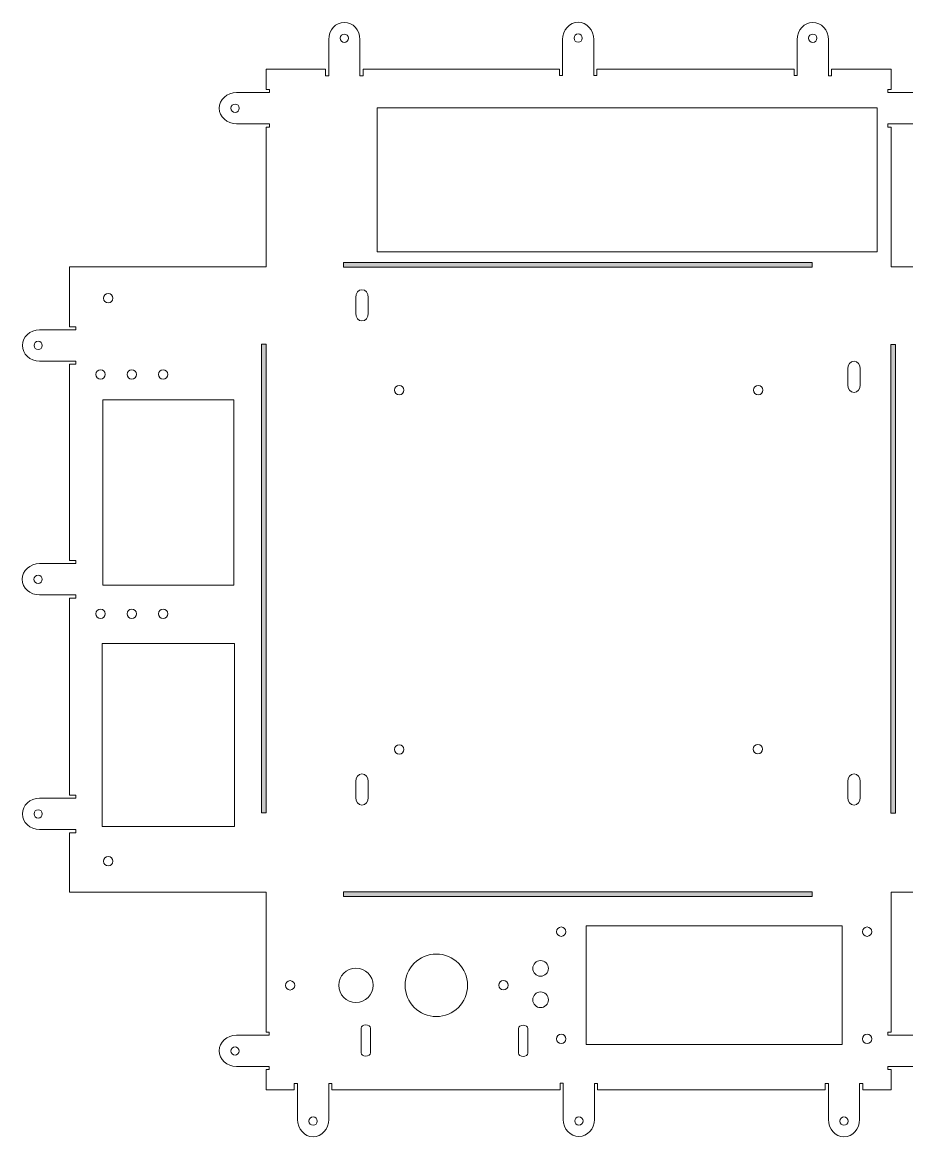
# Model space of a CAD drawing. Header units: inches. Extents: x 17 to 577, y -388 to -32.
# Drawn here: x 17.1 to 300.1, y -388.5 to -31.9 of the extents above; entities that cross this region are included whole.
import ezdxf

# ---------------------------------------------------------------- set-up
doc = ezdxf.new("R2010")
doc.units = ezdxf.units.IN
doc.header["$MEASUREMENT"] = 0
doc.layers.add('Layer 1', color=7, linetype='Continuous')

# ---------------------------------------------------------------- blocks, each defined once
blk = doc.blocks.new('block 2')
at = {"layer": 'Layer 1', "lineweight": 0}
blk.add_lwpolyline([(279.48, -321.04), (197.48, -321.04), (197.48, -359.04), (279.48, -359.04), (279.48, -321.04)], dxfattribs=at)
for points in [[(191.03, -322.89), (191.03, -322.06), (190.36, -321.39), (189.53, -321.39), (188.7, -321.39), (188.03, -322.06), (188.03, -322.89), (188.03, -323.72), (188.7, -324.39), (189.53, -324.39), (190.36, -324.39), (191.03, -323.72), (191.03, -322.89)], [(288.93, -322.89), (288.93, -322.06), (288.26, -321.39), (287.43, -321.39), (286.6, -321.39), (285.93, -322.06), (285.93, -322.89), (285.93, -323.72), (286.6, -324.39), (287.43, -324.39), (288.26, -324.39), (288.93, -323.72), (288.93, -322.89)], [(191.03, -357.2), (191.03, -356.37), (190.36, -355.7), (189.53, -355.7), (188.7, -355.7), (188.03, -356.37), (188.03, -357.2), (188.03, -358.03), (188.7, -358.7), (189.53, -358.7), (190.36, -358.7), (191.03, -358.03), (191.03, -357.2)], [(288.93, -357.2), (288.93, -356.37), (288.26, -355.7), (287.43, -355.7), (286.6, -355.7), (285.93, -356.37), (285.93, -357.2), (285.93, -358.03), (286.6, -358.7), (287.43, -358.7), (288.26, -358.7), (288.93, -358.03), (288.93, -357.2)]]:
    blk.add_open_spline(points, degree=3, knots=[0, 0, 0, 0, 1, 1, 1, 2, 2, 2, 3, 3, 3, 4, 4, 4, 4], dxfattribs=at)
blk = doc.blocks.new('block 3')
at = {"layer": 'Layer 1', "lineweight": 0}
for points in [[(43.6, -144.58), (43.6, -145.41), (42.93, -146.08), (42.1, -146.08), (41.27, -146.08), (40.6, -145.41), (40.6, -144.58), (40.6, -143.75), (41.27, -143.08), (42.1, -143.08), (42.93, -143.08), (43.6, -143.75), (43.6, -144.58)], [(43.6, -221.18), (43.6, -222.01), (42.93, -222.68), (42.1, -222.68), (41.27, -222.68), (40.6, -222.01), (40.6, -221.18), (40.6, -220.35), (41.27, -219.68), (42.1, -219.68), (42.93, -219.68), (43.6, -220.35), (43.6, -221.18)]]:
    blk.add_open_spline(points, degree=3, knots=[0, 0, 0, 0, 1, 1, 1, 2, 2, 2, 3, 3, 3, 4, 4, 4, 4], dxfattribs=at)
blk = doc.blocks.new('block 4')
at = {"layer": 'Layer 1', "lineweight": 0}
for points in [[(53.6, -144.58), (53.6, -145.41), (52.93, -146.08), (52.1, -146.08), (51.27, -146.08), (50.6, -145.41), (50.6, -144.58), (50.6, -143.75), (51.27, -143.08), (52.1, -143.08), (52.93, -143.08), (53.6, -143.75), (53.6, -144.58)], [(53.6, -221.18), (53.6, -222.01), (52.93, -222.68), (52.1, -222.68), (51.27, -222.68), (50.6, -222.01), (50.6, -221.18), (50.6, -220.35), (51.27, -219.68), (52.1, -219.68), (52.93, -219.68), (53.6, -220.35), (53.6, -221.18)]]:
    blk.add_open_spline(points, degree=3, knots=[0, 0, 0, 0, 1, 1, 1, 2, 2, 2, 3, 3, 3, 4, 4, 4, 4], dxfattribs=at)
blk = doc.blocks.new('block 5')
at = {"layer": 'Layer 1', "lineweight": 0}
for points in [[(63.6, -144.58), (63.6, -145.41), (62.93, -146.08), (62.1, -146.08), (61.27, -146.08), (60.6, -145.41), (60.6, -144.58), (60.6, -143.75), (61.27, -143.08), (62.1, -143.08), (62.93, -143.08), (63.6, -143.75), (63.6, -144.58)], [(63.6, -221.18), (63.6, -222.01), (62.93, -222.68), (62.1, -222.68), (61.27, -222.68), (60.6, -222.01), (60.6, -221.18), (60.6, -220.35), (61.27, -219.68), (62.1, -219.68), (62.93, -219.68), (63.6, -220.35), (63.6, -221.18)]]:
    blk.add_open_spline(points, degree=3, knots=[0, 0, 0, 0, 1, 1, 1, 2, 2, 2, 3, 3, 3, 4, 4, 4, 4], dxfattribs=at)

msp = doc.modelspace()

# ---------------------------------------------------------------- hatches: boundary and pattern name
at = {"layer": 'Layer 1', "true_color": 0xfefeff}
h = msp.add_hatch(color=7, dxfattribs=at)
h.dxf.hatch_style = 2
h.paths.add_polyline_path([(269.82, -110.21), (119.82, -110.21), (119.82, -108.71), (269.82, -108.71)])
h = msp.add_hatch(color=7, dxfattribs=at)
h.dxf.hatch_style = 2
h.paths.add_polyline_path([(93.62, -284.9), (93.62, -134.9), (95.12, -134.9), (95.12, -284.9)])
h = msp.add_hatch(color=7, dxfattribs=at)
h.dxf.hatch_style = 2
h.paths.add_polyline_path([(295.05, -285.02), (295.05, -135.02), (296.55, -135.02), (296.55, -285.02)])
h = msp.add_hatch(color=7, dxfattribs=at)
h.dxf.hatch_style = 2
h.paths.add_polyline_path([(269.88, -311.67), (119.88, -311.67), (119.88, -310.17), (269.88, -310.17)])

# ---------------------------------------------------------------- linework, layer by layer
at = {"layer": 'Layer 1', "lineweight": 0}
for points in [[(290.61, -105.32), (130.61, -105.32), (130.61, -59.31), (290.61, -59.31), (290.61, -105.32)], [(269.82, -110.21), (119.82, -110.21), (119.82, -108.71), (269.82, -108.71), (269.82, -110.21)], [(93.62, -284.9), (93.62, -134.9), (95.12, -134.9), (95.12, -284.9), (93.62, -284.9)], [(295.05, -285.02), (295.05, -135.02), (296.55, -135.02), (296.55, -285.02), (295.05, -285.02)], [(84.79, -211.96), (42.79, -211.96), (42.79, -152.69), (84.79, -152.69), (84.79, -211.96)], [(84.96, -289.22), (42.63, -289.22), (42.63, -230.66), (84.96, -230.66), (84.96, -289.22)], [(269.88, -311.67), (119.88, -311.67), (119.88, -310.17), (269.88, -310.17), (269.88, -311.67)]]:
    msp.add_lwpolyline(points, dxfattribs=at)
for points, knots in [([(576.93, -310.23), (576.93, -310.23), (576.93, -110.23), (576.93, -110.23), (576.93, -110.23), (379.41, -110.23), (379.41, -110.23), (379.41, -110.23), (379.41, -110.2), (379.41, -110.2), (379.41, -110.2), (358.08, -110.2), (358.08, -110.2), (358.08, -110.2), (358.08, -110.2), (358.08, -110.2), (358.08, -110.2), (295.09, -110.2), (295.09, -110.2), (295.09, -110.2), (295.09, -109.93), (295.09, -109.93), (295.09, -109.93), (295.09, -109.9), (295.09, -109.9), (295.09, -109.9), (295.09, -65.41), (295.09, -65.41), (295.09, -65.41), (294.09, -65.41), (294.09, -65.41), (294.09, -65.41), (294.09, -64.41), (294.09, -64.41), (294.09, -64.41), (295.09, -64.41), (295.09, -64.41), (295.09, -64.41), (295.09, -64.41), (295.09, -64.41), (295.09, -64.41), (304.58, -64.41), (304.58, -64.41), (307.62, -64.41), (310.09, -62.17), (310.09, -59.41), (310.09, -56.65), (307.62, -54.41), (304.58, -54.41), (304.58, -54.41), (295.31, -54.41), (295.31, -54.41), (295.31, -54.41), (295.31, -54.41), (295.31, -54.41), (295.31, -54.41), (294.09, -54.41), (294.09, -54.41), (294.09, -54.41), (294.09, -53.41), (294.09, -53.41), (294.09, -53.41), (295.09, -53.41), (295.09, -53.41), (295.09, -53.41), (295.09, -46.93), (295.09, -46.93), (295.09, -46.93), (276.05, -46.93), (276.05, -46.93), (276.05, -46.93), (276.05, -49.03), (276.05, -49.03), (276.05, -49.03), (275.05, -49.03), (275.05, -49.03), (275.05, -49.03), (275.05, -46.93), (275.05, -46.93), (275.05, -46.93), (275.05, -46.91), (275.05, -46.91), (275.05, -46.91), (275.05, -37.46), (275.05, -37.46), (275.05, -34.4), (272.81, -31.92), (270.05, -31.92), (267.29, -31.92), (265.05, -34.4), (265.05, -37.46), (265.05, -37.46), (265.05, -46.93), (265.05, -46.93), (265.05, -46.93), (265.05, -46.93), (265.05, -46.93), (265.05, -46.93), (265.05, -48.97), (265.05, -48.97), (265.05, -48.97), (264.05, -48.97), (264.05, -48.97), (264.05, -48.97), (264.05, -46.93), (264.05, -46.93), (264.05, -46.93), (200.97, -46.93), (200.97, -46.93), (200.97, -46.93), (200.97, -48.96), (200.97, -48.96), (200.97, -48.96), (199.97, -48.96), (199.97, -48.96), (199.97, -48.96), (199.97, -46.93), (199.97, -46.93), (199.97, -46.93), (199.97, -46.9), (199.97, -46.9), (199.97, -46.9), (199.97, -37.44), (199.97, -37.44), (199.97, -34.38), (197.73, -31.9), (194.97, -31.9), (192.21, -31.9), (189.97, -34.38), (189.97, -37.44), (189.97, -37.44), (189.97, -46.93), (189.97, -46.93), (189.97, -46.93), (189.96, -46.93), (189.96, -46.93), (189.96, -46.93), (189.96, -48.97), (189.96, -48.97), (189.96, -48.97), (188.96, -48.97), (188.96, -48.97), (188.96, -48.97), (188.96, -46.93), (188.96, -46.93), (188.96, -46.93), (126.13, -46.93), (126.13, -46.93), (126.13, -46.93), (126.13, -48.99), (126.13, -48.99), (126.13, -48.99), (125.13, -48.99), (125.13, -48.99), (125.13, -48.99), (125.13, -46.93), (125.13, -46.93), (125.13, -46.93), (125.13, -46.93), (125.13, -46.93), (125.13, -46.93), (125.13, -37.45), (125.13, -37.45), (125.13, -34.4), (122.89, -31.92), (120.13, -31.92), (117.37, -31.92), (115.13, -34.4), (115.13, -37.45), (115.13, -37.45), (115.13, -46.93), (115.13, -46.93), (115.13, -46.93), (115.14, -46.93), (115.14, -46.93), (115.14, -46.93), (115.14, -48.99), (115.14, -48.99), (115.14, -48.99), (114.14, -48.99), (114.14, -48.99), (114.14, -48.99), (114.14, -46.93), (114.14, -46.93), (114.14, -46.93), (95.09, -46.93), (95.09, -46.93), (95.09, -46.93), (95.09, -53.4), (95.09, -53.4), (95.09, -53.4), (96.16, -53.4), (96.16, -53.4), (96.16, -53.4), (96.16, -54.4), (96.16, -54.4), (96.16, -54.4), (95.09, -54.4), (95.09, -54.4), (95.09, -54.4), (95.09, -54.4), (95.09, -54.4), (95.09, -54.4), (85.61, -54.4), (85.61, -54.4), (82.57, -54.4), (80.11, -56.64), (80.11, -59.4), (80.11, -62.16), (82.57, -64.4), (85.61, -64.4), (85.61, -64.4), (95.09, -64.4), (95.09, -64.4), (95.09, -64.4), (95.09, -64.41), (95.09, -64.41), (95.09, -64.41), (96.16, -64.41), (96.16, -64.41), (96.16, -64.41), (96.16, -65.41), (96.16, -65.41), (96.16, -65.41), (95.09, -65.41), (95.09, -65.41), (95.09, -65.41), (95.09, -109.93), (95.09, -109.93), (95.09, -109.93), (95.09, -109.93), (95.09, -109.93), (95.09, -109.93), (95.09, -110.2), (95.09, -110.2), (95.09, -110.2), (32.12, -110.2), (32.12, -110.2), (32.12, -110.2), (32.12, -129.3), (32.12, -129.3), (32.12, -129.3), (34.17, -129.3), (34.17, -129.3), (34.17, -129.3), (34.17, -130.3), (34.17, -130.3), (34.17, -130.3), (32.1, -130.3), (32.1, -130.3), (32.1, -130.3), (32.1, -130.29), (32.1, -130.29), (32.1, -130.29), (22.6, -130.29), (22.6, -130.29), (19.55, -130.29), (17.08, -132.53), (17.08, -135.29), (17.08, -138.05), (19.55, -140.29), (22.6, -140.29), (22.6, -140.29), (32.12, -140.29), (32.12, -140.29), (32.12, -140.29), (32.12, -140.29), (32.12, -140.29), (32.12, -140.29), (34.19, -140.29), (34.19, -140.29), (34.19, -140.29), (34.19, -141.29), (34.19, -141.29), (34.19, -141.29), (32.12, -141.29), (32.12, -141.29), (32.12, -141.29), (32.12, -204.13), (32.12, -204.13), (32.12, -204.13), (34.19, -204.13), (34.19, -204.13), (34.19, -204.13), (34.19, -205.13), (34.19, -205.13), (34.19, -205.13), (32.07, -205.13), (32.07, -205.13), (32.07, -205.13), (32.07, -205.13), (32.07, -205.13), (32.07, -205.13), (22.58, -205.13), (22.58, -205.13), (19.53, -205.13), (17.05, -207.37), (17.05, -210.13), (17.05, -212.89), (19.53, -215.13), (22.58, -215.13), (22.58, -215.13), (32.07, -215.13), (32.07, -215.13), (32.07, -215.13), (32.12, -215.13), (32.12, -215.13), (32.12, -215.13), (34.19, -215.13), (34.19, -215.13), (34.19, -215.13), (34.19, -216.13), (34.19, -216.13), (34.19, -216.13), (32.12, -216.13), (32.12, -216.13), (32.12, -216.13), (32.12, -279.21), (32.12, -279.21), (32.12, -279.21), (34.19, -279.21), (34.19, -279.21), (34.19, -279.21), (34.19, -280.21), (34.19, -280.21), (34.19, -280.21), (32.03, -280.21), (32.03, -280.21), (32.03, -280.21), (32.03, -280.21), (32.03, -280.21), (32.03, -280.21), (22.61, -280.21), (22.61, -280.21), (19.55, -280.21), (17.08, -282.45), (17.08, -285.21), (17.08, -287.97), (19.55, -290.21), (22.61, -290.21), (22.61, -290.21), (32.12, -290.21), (32.12, -290.21), (32.12, -290.21), (34.17, -290.21), (34.17, -290.21), (34.17, -290.21), (34.17, -291.21), (34.17, -291.21), (34.17, -291.21), (32.12, -291.21), (32.12, -291.21), (32.12, -291.21), (32.12, -310.2), (32.12, -310.2), (32.12, -310.2), (95.09, -310.2), (95.09, -310.2), (95.09, -310.2), (95.09, -310.49), (95.09, -310.49), (95.09, -310.49), (95.09, -355.01), (95.09, -355.01), (95.09, -355.01), (96.09, -355.01), (96.09, -355.01), (96.09, -355.01), (96.09, -356.01), (96.09, -356.01), (96.09, -356.01), (95.09, -356.01), (95.09, -356.01), (95.09, -356.01), (95.09, -356.01), (95.09, -356.01), (95.09, -356.01), (85.6, -356.01), (85.6, -356.01), (82.55, -356.01), (80.08, -358.25), (80.08, -361.01), (80.08, -363.77), (82.55, -366.01), (85.6, -366.01), (85.6, -366.01), (95.08, -366.01), (95.08, -366.01), (95.08, -366.01), (95.08, -366.01), (95.08, -366.01), (95.08, -366.01), (96.08, -366.01), (96.08, -366.01), (96.08, -366.01), (96.08, -367.01), (96.08, -367.01), (96.08, -367.01), (95.09, -367.01), (95.09, -367.01), (95.09, -367.01), (95.09, -373.49), (95.09, -373.49), (95.09, -373.49), (104.12, -373.49), (104.12, -373.49), (104.12, -373.49), (104.12, -371.43), (104.12, -371.43), (104.12, -371.43), (105.12, -371.43), (105.12, -371.43), (105.12, -371.43), (105.12, -373.49), (105.12, -373.49), (105.12, -373.49), (105.12, -373.6), (105.12, -373.6), (105.12, -373.6), (105.12, -382.97), (105.12, -382.97), (105.12, -386.03), (107.36, -388.5), (110.12, -388.5), (112.88, -388.5), (115.12, -386.03), (115.12, -382.97), (115.12, -382.97), (115.12, -373.63), (115.12, -373.63), (115.12, -373.63), (115.12, -373.63), (115.12, -373.63), (115.12, -373.63), (115.12, -371.44), (115.12, -371.44), (115.12, -371.44), (116.12, -371.44), (116.12, -371.44), (116.12, -371.44), (116.12, -373.49), (116.12, -373.49), (116.12, -373.49), (189.2, -373.49), (189.2, -373.49), (189.2, -373.49), (189.2, -371.4), (189.2, -371.4), (189.2, -371.4), (190.2, -371.4), (190.2, -371.4), (190.2, -371.4), (190.2, -373.49), (190.2, -373.49), (190.2, -373.49), (190.2, -373.59), (190.2, -373.59), (190.2, -373.59), (190.2, -382.96), (190.2, -382.96), (190.2, -386), (192.44, -388.46), (195.2, -388.46), (197.97, -388.46), (200.2, -386), (200.2, -382.96), (200.2, -382.96), (200.2, -373.53), (200.2, -373.53), (200.2, -373.53), (200.2, -373.53), (200.2, -373.53), (200.2, -373.53), (200.2, -371.43), (200.2, -371.43), (200.2, -371.43), (201.2, -371.43), (201.2, -371.43), (201.2, -371.43), (201.2, -373.49), (201.2, -373.49), (201.2, -373.49), (274.04, -373.49), (274.04, -373.49), (274.04, -373.49), (274.04, -371.44), (274.04, -371.44), (274.04, -371.44), (275.04, -371.44), (275.04, -371.44), (275.04, -371.44), (275.04, -373.49), (275.04, -373.49), (275.04, -373.49), (275.04, -373.49), (275.04, -373.49), (275.04, -373.49), (275.04, -382.97), (275.04, -382.97), (275.04, -386.02), (277.28, -388.5), (280.04, -388.5), (282.8, -388.5), (285.04, -386.02), (285.04, -382.97), (285.04, -382.97), (285.04, -373.5), (285.04, -373.5), (285.04, -373.5), (285.04, -373.5), (285.04, -373.5), (285.04, -373.5), (285.04, -371.42), (285.04, -371.42), (285.04, -371.42), (286.04, -371.42), (286.04, -371.42), (286.04, -371.42), (286.04, -373.49), (286.04, -373.49), (286.04, -373.49), (295.09, -373.49), (295.09, -373.49), (295.09, -373.49), (295.09, -367.02), (295.09, -367.02), (295.09, -367.02), (294.09, -367.02), (294.09, -367.02), (294.09, -367.02), (294.09, -366.02), (294.09, -366.02), (294.09, -366.02), (295.09, -366.02), (295.09, -366.02), (295.09, -366.02), (295.09, -366.02), (295.09, -366.02), (295.09, -366.02), (304.56, -366.02), (304.56, -366.02), (307.6, -366.02), (310.06, -363.78), (310.06, -361.02), (310.06, -358.26), (307.6, -356.02), (304.56, -356.02), (304.56, -356.02), (295.09, -356.02), (295.09, -356.02), (295.09, -356.02), (295.09, -356.02), (295.09, -356.02), (295.09, -356.02), (294.08, -356.02), (294.08, -356.02), (294.08, -356.02), (294.08, -355.02), (294.08, -355.02), (294.08, -355.02), (295.09, -355.02), (295.09, -355.02), (295.09, -355.02), (295.09, -310.49), (295.09, -310.49), (295.09, -310.49), (295.09, -310.49), (295.09, -310.49), (295.09, -310.49), (295.09, -310.2), (295.09, -310.2), (295.09, -310.2), (358.08, -310.2), (358.08, -310.2), (358.08, -310.2), (358.08, -291.21), (358.08, -291.21), (358.08, -291.21), (356.04, -291.21), (356.04, -291.21), (356.04, -291.21), (356.04, -290.21), (356.04, -290.21), (356.04, -290.21), (358.08, -290.21), (358.08, -290.21), (358.08, -290.21), (358.09, -290.21), (358.09, -290.21), (358.09, -290.21), (367.56, -290.21), (367.56, -290.21), (370.6, -290.21), (373.06, -287.97), (373.06, -285.21), (373.06, -282.45), (370.6, -280.21), (367.56, -280.21), (367.56, -280.21), (358.09, -280.21), (358.09, -280.21), (358.09, -280.21), (358.09, -280.21), (358.09, -280.21), (358.09, -280.21), (356.03, -280.21), (356.03, -280.21), (356.03, -280.21), (356.03, -279.21), (356.03, -279.21), (356.03, -279.21), (358.08, -279.21), (358.08, -279.21), (358.08, -279.21), (358.08, -216.13), (358.08, -216.13), (358.08, -216.13), (356.03, -216.13), (356.03, -216.13), (356.03, -216.13), (356.03, -215.13), (356.03, -215.13), (356.03, -215.13), (358.08, -215.13), (358.08, -215.13), (358.08, -215.13), (358.12, -215.13), (358.12, -215.13), (358.12, -215.13), (367.58, -215.13), (367.58, -215.13), (370.62, -215.13), (373.09, -212.89), (373.09, -210.13), (373.09, -207.37), (370.62, -205.13), (367.58, -205.13), (367.58, -205.13), (358.13, -205.13), (358.13, -205.13), (358.13, -205.13), (358.13, -205.13), (358.13, -205.13), (358.13, -205.13), (356.02, -205.13), (356.02, -205.13), (356.02, -205.13), (356.02, -204.13), (356.02, -204.13), (356.02, -204.13), (358.08, -204.13), (358.08, -204.13), (358.08, -204.13), (358.08, -141.3), (358.08, -141.3), (358.08, -141.3), (356.03, -141.3), (356.03, -141.3), (356.03, -141.3), (356.03, -140.3), (356.03, -140.3), (356.03, -140.3), (358.08, -140.3), (358.08, -140.3), (358.08, -140.3), (358.08, -140.29), (358.08, -140.29), (358.08, -140.29), (367.56, -140.29), (367.56, -140.29), (370.6, -140.29), (373.06, -138.05), (373.06, -135.29), (373.06, -132.53), (370.6, -130.29), (367.56, -130.29), (367.56, -130.29), (358.08, -130.29), (358.08, -130.29), (358.08, -130.29), (358.08, -130.29), (358.08, -130.29), (358.08, -130.29), (356.02, -130.29), (356.02, -130.29), (356.02, -130.29), (356.02, -129.29), (356.02, -129.29), (356.02, -129.29), (358.08, -129.29), (358.08, -129.29), (358.08, -129.29), (358.08, -111.7), (358.08, -111.7), (358.08, -111.7), (376.93, -111.7), (376.93, -111.7), (376.93, -111.7), (376.93, -308.89), (376.93, -308.89), (376.93, -308.89), (376.92, -308.89), (376.92, -308.89), (376.92, -308.89), (376.92, -311.97), (376.92, -311.97), (376.92, -311.97), (376.92, -311.97), (376.92, -311.97), (376.92, -311.97), (376.92, -315.97), (376.92, -315.97), (376.92, -315.97), (377.91, -315.97), (377.91, -315.97), (377.91, -315.97), (377.91, -316.97), (377.91, -316.97), (377.91, -316.97), (376.92, -316.97), (376.92, -316.97), (376.92, -316.97), (376.92, -316.97), (376.92, -316.97), (376.92, -316.97), (367.45, -316.97), (367.45, -316.97), (364.39, -316.97), (361.91, -319.21), (361.91, -321.97), (361.91, -324.73), (364.39, -326.97), (367.45, -326.97), (367.45, -326.97), (376.92, -326.97), (376.92, -326.97), (376.92, -326.97), (376.92, -326.97), (376.92, -326.97), (376.92, -326.97), (377.91, -326.97), (377.91, -326.97), (377.91, -326.97), (377.91, -327.97), (377.91, -327.97), (377.91, -327.97), (376.92, -327.97), (376.92, -327.97), (376.92, -327.97), (376.92, -331.97), (376.92, -331.97), (376.92, -331.97), (396.89, -331.97), (396.89, -331.97), (396.89, -331.97), (396.92, -331.97), (396.92, -331.97), (396.92, -331.97), (445.31, -331.97), (445.31, -331.97), (445.31, -331.97), (445.39, -331.97), (445.39, -331.97), (445.39, -331.97), (465.31, -331.97), (465.31, -331.97), (465.31, -331.97), (465.31, -327.98), (465.31, -327.98), (465.31, -327.98), (464.32, -327.98), (464.32, -327.98), (464.32, -327.98), (464.32, -326.98), (464.32, -326.98), (464.32, -326.98), (465.31, -326.98), (465.31, -326.98), (465.31, -326.98), (465.31, -326.98), (465.31, -326.98), (465.31, -326.98), (474.8, -326.98), (474.8, -326.98), (477.84, -326.98), (480.3, -324.74), (480.3, -321.98), (480.3, -319.22), (477.84, -316.98), (474.8, -316.98), (474.8, -316.98), (465.41, -316.98), (465.41, -316.98), (465.41, -316.98), (465.41, -316.98), (465.41, -316.98), (465.41, -316.98), (464.31, -316.98), (464.31, -316.98), (464.31, -316.98), (464.31, -315.98), (464.31, -315.98), (464.31, -315.98), (465.31, -315.98), (465.31, -315.98), (465.31, -315.98), (465.31, -311.97), (465.31, -311.97), (465.31, -311.97), (445.39, -311.97), (445.39, -311.97), (445.39, -311.97), (445.31, -311.97), (445.31, -311.97), (445.31, -311.97), (396.92, -311.97), (396.92, -311.97), (396.92, -311.97), (396.89, -311.97), (396.89, -311.97), (396.89, -311.97), (378.42, -311.97), (378.42, -311.97), (378.42, -311.97), (378.42, -310.23), (378.42, -310.23), (378.42, -310.23), (396.97, -310.23), (396.97, -310.23), (396.97, -310.23), (396.97, -300.56), (396.97, -300.56), (396.97, -300.56), (472.15, -300.56), (472.15, -300.56), (472.15, -300.56), (472.15, -310.23), (472.15, -310.23), (472.15, -310.23), (576.93, -310.23), (576.93, -310.23)], [0, 0, 0, 0, 1, 1, 1, 2, 2, 2, 3, 3, 3, 4, 4, 4, 5, 5, 5, 6, 6, 6, 7, 7, 7, 8, 8, 8, 9, 9, 9, 10, 10, 10, 11, 11, 11, 12, 12, 12, 13, 13, 13, 14, 14, 14, 15, 15, 15, 16, 16, 16, 17, 17, 17, 18, 18, 18, 19, 19, 19, 20, 20, 20, 21, 21, 21, 22, 22, 22, 23, 23, 23, 24, 24, 24, 25, 25, 25, 26, 26, 26, 27, 27, 27, 28, 28, 28, 29, 29, 29, 30, 30, 30, 31, 31, 31, 32, 32, 32, 33, 33, 33, 34, 34, 34, 35, 35, 35, 36, 36, 36, 37, 37, 37, 38, 38, 38, 39, 39, 39, 40, 40, 40, 41, 41, 41, 42, 42, 42, 43, 43, 43, 44, 44, 44, 45, 45, 45, 46, 46, 46, 47, 47, 47, 48, 48, 48, 49, 49, 49, 50, 50, 50, 51, 51, 51, 52, 52, 52, 53, 53, 53, 54, 54, 54, 55, 55, 55, 56, 56, 56, 57, 57, 57, 58, 58, 58, 59, 59, 59, 60, 60, 60, 61, 61, 61, 62, 62, 62, 63, 63, 63, 64, 64, 64, 65, 65, 65, 66, 66, 66, 67, 67, 67, 68, 68, 68, 69, 69, 69, 70, 70, 70, 71, 71, 71, 72, 72, 72, 73, 73, 73, 74, 74, 74, 75, 75, 75, 76, 76, 76, 77, 77, 77, 78, 78, 78, 79, 79, 79, 80, 80, 80, 81, 81, 81, 82, 82, 82, 83, 83, 83, 84, 84, 84, 85, 85, 85, 86, 86, 86, 87, 87, 87, 88, 88, 88, 89, 89, 89, 90, 90, 90, 91, 91, 91, 92, 92, 92, 93, 93, 93, 94, 94, 94, 95, 95, 95, 96, 96, 96, 97, 97, 97, 98, 98, 98, 99, 99, 99, 100, 100, 100, 101, 101, 101, 102, 102, 102, 103, 103, 103, 104, 104, 104, 105, 105, 105, 106, 106, 106, 107, 107, 107, 108, 108, 108, 109, 109, 109, 110, 110, 110, 111, 111, 111, 112, 112, 112, 113, 113, 113, 114, 114, 114, 115, 115, 115, 116, 116, 116, 117, 117, 117, 118, 118, 118, 119, 119, 119, 120, 120, 120, 121, 121, 121, 122, 122, 122, 123, 123, 123, 124, 124, 124, 125, 125, 125, 126, 126, 126, 127, 127, 127, 128, 128, 128, 129, 129, 129, 130, 130, 130, 131, 131, 131, 132, 132, 132, 133, 133, 133, 134, 134, 134, 135, 135, 135, 136, 136, 136, 137, 137, 137, 138, 138, 138, 139, 139, 139, 140, 140, 140, 141, 141, 141, 142, 142, 142, 143, 143, 143, 144, 144, 144, 145, 145, 145, 146, 146, 146, 147, 147, 147, 148, 148, 148, 149, 149, 149, 150, 150, 150, 151, 151, 151, 152, 152, 152, 153, 153, 153, 154, 154, 154, 155, 155, 155, 156, 156, 156, 157, 157, 157, 158, 158, 158, 159, 159, 159, 160, 160, 160, 161, 161, 161, 162, 162, 162, 163, 163, 163, 164, 164, 164, 165, 165, 165, 166, 166, 166, 167, 167, 167, 168, 168, 168, 169, 169, 169, 170, 170, 170, 171, 171, 171, 172, 172, 172, 173, 173, 173, 174, 174, 174, 175, 175, 175, 176, 176, 176, 177, 177, 177, 178, 178, 178, 179, 179, 179, 180, 180, 180, 181, 181, 181, 182, 182, 182, 183, 183, 183, 184, 184, 184, 185, 185, 185, 186, 186, 186, 187, 187, 187, 188, 188, 188, 189, 189, 189, 190, 190, 190, 191, 191, 191, 192, 192, 192, 193, 193, 193, 194, 194, 194, 195, 195, 195, 196, 196, 196, 197, 197, 197, 198, 198, 198, 199, 199, 199, 200, 200, 200, 201, 201, 201, 202, 202, 202, 203, 203, 203, 204, 204, 204, 205, 205, 205, 206, 206, 206, 207, 207, 207, 208, 208, 208, 209, 209, 209, 210, 210, 210, 211, 211, 211, 212, 212, 212, 213, 213, 213, 214, 214, 214, 215, 215, 215, 216, 216, 216, 217, 217, 217, 218, 218, 218, 219, 219, 219, 220, 220, 220, 221, 221, 221, 222, 222, 222, 223, 223, 223, 224, 224, 224, 225, 225, 225, 226, 226, 226, 227, 227, 227, 228, 228, 228, 229, 229, 229, 230, 230, 230, 231, 231, 231, 232, 232, 232, 233, 233, 233, 234, 234, 234, 235, 235, 235, 236, 236, 236, 237, 237, 237, 238, 238, 238, 239, 239, 239, 240, 240, 240, 241, 241, 241, 242, 242, 242, 243, 243, 243, 244, 244, 244, 245, 245, 245, 246, 246, 246, 247, 247, 247, 248, 248, 248, 249, 249, 249, 250, 250, 250, 251, 251, 251, 252, 252, 252, 253, 253, 253, 254, 254, 254, 255, 255, 255, 256, 256, 256, 257, 257, 257, 258, 258, 258, 259, 259, 259, 260, 260, 260, 261, 261, 261, 262, 262, 262, 263, 263, 263, 264, 264, 264, 265, 265, 265, 266, 266, 266, 267, 267, 267, 268, 268, 268, 269, 269, 269, 270, 270, 270, 271, 271, 271, 272, 272, 272, 273, 273, 273, 274, 274, 274, 275, 275, 275, 276, 276, 276, 277, 277, 277, 278, 278, 278, 279, 279, 279, 280, 280, 280, 280]), ([(120.13, -35.66), (120.86, -35.66), (121.46, -36.25), (121.46, -36.98), (121.46, -36.98), (121.46, -36.98), (121.46, -36.98), (121.46, -37.71), (120.86, -38.31), (120.13, -38.31), (120.13, -38.31), (120.13, -38.31), (120.13, -38.31), (119.4, -38.31), (118.81, -37.71), (118.81, -36.98), (118.81, -36.98), (118.81, -36.98), (118.81, -36.98), (118.81, -36.25), (119.4, -35.66), (120.13, -35.66), (120.13, -35.66), (120.13, -35.66), (120.13, -35.66)], [0, 0, 0, 0, 1, 1, 1, 2, 2, 2, 3, 3, 3, 4, 4, 4, 5, 5, 5, 6, 6, 6, 7, 7, 7, 8, 8, 8, 8]), ([(194.97, -35.63), (195.7, -35.63), (196.29, -36.22), (196.29, -36.95), (196.29, -36.95), (196.29, -36.95), (196.29, -36.95), (196.29, -37.68), (195.7, -38.28), (194.97, -38.28), (194.97, -38.28), (194.97, -38.28), (194.97, -38.28), (194.24, -38.28), (193.64, -37.68), (193.64, -36.95), (193.64, -36.95), (193.64, -36.95), (193.64, -36.95), (193.64, -36.22), (194.24, -35.63), (194.97, -35.63), (194.97, -35.63), (194.97, -35.63), (194.97, -35.63)], [0, 0, 0, 0, 1, 1, 1, 2, 2, 2, 3, 3, 3, 4, 4, 4, 5, 5, 5, 6, 6, 6, 7, 7, 7, 8, 8, 8, 8]), ([(270.05, -35.66), (270.78, -35.66), (271.38, -36.25), (271.38, -36.98), (271.38, -36.98), (271.38, -36.98), (271.38, -36.98), (271.38, -37.71), (270.78, -38.31), (270.05, -38.31), (270.05, -38.31), (270.05, -38.31), (270.05, -38.31), (269.32, -38.31), (268.73, -37.71), (268.73, -36.98), (268.73, -36.98), (268.73, -36.98), (268.73, -36.98), (268.73, -36.25), (269.32, -35.66), (270.05, -35.66), (270.05, -35.66), (270.05, -35.66), (270.05, -35.66)], [0, 0, 0, 0, 1, 1, 1, 2, 2, 2, 3, 3, 3, 4, 4, 4, 5, 5, 5, 6, 6, 6, 7, 7, 7, 8, 8, 8, 8]), ([(83.84, -59.4), (83.84, -58.67), (84.43, -58.08), (85.16, -58.08), (85.16, -58.08), (85.16, -58.08), (85.16, -58.08), (85.9, -58.08), (86.49, -58.67), (86.49, -59.4), (86.49, -59.4), (86.49, -59.4), (86.49, -59.4), (86.49, -60.13), (85.9, -60.73), (85.16, -60.73), (85.16, -60.73), (85.16, -60.73), (85.16, -60.73), (84.43, -60.73), (83.84, -60.13), (83.84, -59.4), (83.84, -59.4), (83.84, -59.4), (83.84, -59.4)], [0, 0, 0, 0, 1, 1, 1, 2, 2, 2, 3, 3, 3, 4, 4, 4, 5, 5, 5, 6, 6, 6, 7, 7, 7, 8, 8, 8, 8]), ([(127.77, -125.01), (127.77, -126.37), (126.87, -127.47), (125.77, -127.47), (125.77, -127.47), (125.77, -127.47), (125.77, -127.47), (124.66, -127.47), (123.77, -126.37), (123.77, -125.01), (123.77, -125.01), (123.77, -119.93), (123.77, -119.93), (123.77, -118.57), (124.66, -117.47), (125.77, -117.47), (125.77, -117.47), (125.77, -117.47), (125.77, -117.47), (126.87, -117.47), (127.77, -118.57), (127.77, -119.93), (127.77, -119.93), (127.77, -125.01), (127.77, -125.01)], [0, 0, 0, 0, 1, 1, 1, 2, 2, 2, 3, 3, 3, 4, 4, 4, 5, 5, 5, 6, 6, 6, 7, 7, 7, 8, 8, 8, 8]), ([(43.07, -120.19), (43.07, -121.02), (43.74, -121.69), (44.57, -121.69), (45.4, -121.69), (46.07, -121.02), (46.07, -120.19), (46.07, -119.37), (45.4, -118.69), (44.57, -118.69), (43.74, -118.69), (43.07, -119.37), (43.07, -120.19)], [0, 0, 0, 0, 1, 1, 1, 2, 2, 2, 3, 3, 3, 4, 4, 4, 4]), ([(20.81, -135.29), (20.81, -134.56), (21.4, -133.97), (22.14, -133.97), (22.14, -133.97), (22.14, -133.97), (22.14, -133.97), (22.87, -133.97), (23.46, -134.56), (23.46, -135.29), (23.46, -135.29), (23.46, -135.29), (23.46, -135.29), (23.46, -136.02), (22.87, -136.62), (22.14, -136.62), (22.14, -136.62), (22.14, -136.62), (22.14, -136.62), (21.4, -136.62), (20.81, -136.02), (20.81, -135.29), (20.81, -135.29), (20.81, -135.29), (20.81, -135.29)], [0, 0, 0, 0, 1, 1, 1, 2, 2, 2, 3, 3, 3, 4, 4, 4, 5, 5, 5, 6, 6, 6, 7, 7, 7, 8, 8, 8, 8]), ([(285.26, -147.87), (285.26, -149.23), (284.36, -150.33), (283.26, -150.33), (283.26, -150.33), (283.26, -150.33), (283.26, -150.33), (282.15, -150.33), (281.26, -149.23), (281.26, -147.87), (281.26, -147.87), (281.26, -142.79), (281.26, -142.79), (281.26, -141.44), (282.15, -140.33), (283.26, -140.33), (283.26, -140.33), (283.26, -140.33), (283.26, -140.33), (284.36, -140.33), (285.26, -141.44), (285.26, -142.79), (285.26, -142.79), (285.26, -147.87), (285.26, -147.87)], [0, 0, 0, 0, 1, 1, 1, 2, 2, 2, 3, 3, 3, 4, 4, 4, 5, 5, 5, 6, 6, 6, 7, 7, 7, 8, 8, 8, 8]), ([(139.2, -149.58), (139.2, -150.41), (138.53, -151.08), (137.7, -151.08), (136.87, -151.08), (136.2, -150.41), (136.2, -149.58), (136.2, -148.75), (136.87, -148.08), (137.7, -148.08), (138.53, -148.08), (139.2, -148.75), (139.2, -149.58)], [0, 0, 0, 0, 1, 1, 1, 2, 2, 2, 3, 3, 3, 4, 4, 4, 4]), ([(254.09, -149.58), (254.09, -150.41), (253.42, -151.08), (252.59, -151.08), (251.76, -151.08), (251.09, -150.41), (251.09, -149.58), (251.09, -148.75), (251.76, -148.08), (252.59, -148.08), (253.42, -148.08), (254.09, -148.75), (254.09, -149.58)], [0, 0, 0, 0, 1, 1, 1, 2, 2, 2, 3, 3, 3, 4, 4, 4, 4]), ([(20.78, -210.13), (20.78, -209.4), (21.38, -208.8), (22.11, -208.8), (22.11, -208.8), (22.11, -208.8), (22.11, -208.8), (22.84, -208.8), (23.43, -209.4), (23.43, -210.13), (23.43, -210.13), (23.43, -210.13), (23.43, -210.13), (23.43, -210.86), (22.84, -211.45), (22.11, -211.45), (22.11, -211.45), (22.11, -211.45), (22.11, -211.45), (21.38, -211.45), (20.78, -210.86), (20.78, -210.13), (20.78, -210.13), (20.78, -210.13), (20.78, -210.13)], [0, 0, 0, 0, 1, 1, 1, 2, 2, 2, 3, 3, 3, 4, 4, 4, 5, 5, 5, 6, 6, 6, 7, 7, 7, 8, 8, 8, 8]), ([(139.2, -264.58), (139.2, -265.41), (138.53, -266.08), (137.7, -266.08), (136.87, -266.08), (136.2, -265.41), (136.2, -264.58), (136.2, -263.76), (136.87, -263.08), (137.7, -263.08), (138.53, -263.08), (139.2, -263.76), (139.2, -264.58)], [0, 0, 0, 0, 1, 1, 1, 2, 2, 2, 3, 3, 3, 4, 4, 4, 4]), ([(253.97, -264.47), (253.97, -265.29), (253.3, -265.97), (252.47, -265.97), (251.64, -265.97), (250.97, -265.29), (250.97, -264.47), (250.97, -263.64), (251.64, -262.97), (252.47, -262.97), (253.3, -262.97), (253.97, -263.64), (253.97, -264.47)], [0, 0, 0, 0, 1, 1, 1, 2, 2, 2, 3, 3, 3, 4, 4, 4, 4]), ([(127.77, -279.95), (127.77, -281.31), (126.87, -282.41), (125.77, -282.41), (125.77, -282.41), (125.77, -282.41), (125.77, -282.41), (124.66, -282.41), (123.77, -281.31), (123.77, -279.95), (123.77, -279.95), (123.77, -274.87), (123.77, -274.87), (123.77, -273.52), (124.66, -272.41), (125.77, -272.41), (125.77, -272.41), (125.77, -272.41), (125.77, -272.41), (126.87, -272.41), (127.77, -273.52), (127.77, -274.87), (127.77, -274.87), (127.77, -279.95), (127.77, -279.95)], [0, 0, 0, 0, 1, 1, 1, 2, 2, 2, 3, 3, 3, 4, 4, 4, 5, 5, 5, 6, 6, 6, 7, 7, 7, 8, 8, 8, 8]), ([(285.26, -279.95), (285.26, -281.31), (284.36, -282.41), (283.26, -282.41), (283.26, -282.41), (283.26, -282.41), (283.26, -282.41), (282.15, -282.41), (281.26, -281.31), (281.26, -279.95), (281.26, -279.95), (281.26, -274.87), (281.26, -274.87), (281.26, -273.52), (282.15, -272.41), (283.26, -272.41), (283.26, -272.41), (283.26, -272.41), (283.26, -272.41), (284.36, -272.41), (285.26, -273.52), (285.26, -274.87), (285.26, -274.87), (285.26, -279.95), (285.26, -279.95)], [0, 0, 0, 0, 1, 1, 1, 2, 2, 2, 3, 3, 3, 4, 4, 4, 5, 5, 5, 6, 6, 6, 7, 7, 7, 8, 8, 8, 8]), ([(20.81, -285.21), (20.81, -284.48), (21.4, -283.88), (22.14, -283.88), (22.14, -283.88), (22.14, -283.88), (22.14, -283.88), (22.87, -283.88), (23.46, -284.48), (23.46, -285.21), (23.46, -285.21), (23.46, -285.21), (23.46, -285.21), (23.46, -285.94), (22.87, -286.53), (22.14, -286.53), (22.14, -286.53), (22.14, -286.53), (22.14, -286.53), (21.4, -286.53), (20.81, -285.94), (20.81, -285.21), (20.81, -285.21), (20.81, -285.21), (20.81, -285.21)], [0, 0, 0, 0, 1, 1, 1, 2, 2, 2, 3, 3, 3, 4, 4, 4, 5, 5, 5, 6, 6, 6, 7, 7, 7, 8, 8, 8, 8]), ([(43.07, -300.33), (43.07, -301.16), (43.74, -301.83), (44.57, -301.83), (45.4, -301.83), (46.07, -301.16), (46.07, -300.33), (46.07, -299.5), (45.4, -298.83), (44.57, -298.83), (43.74, -298.83), (43.07, -299.5), (43.07, -300.33)], [0, 0, 0, 0, 1, 1, 1, 2, 2, 2, 3, 3, 3, 4, 4, 4, 4]), ([(159.58, -340.04), (159.58, -345.57), (155.1, -350.04), (149.58, -350.04), (144.05, -350.04), (139.58, -345.57), (139.58, -340.04), (139.58, -334.52), (144.05, -330.04), (149.58, -330.04), (155.1, -330.04), (159.58, -334.52), (159.58, -340.04)], [0, 0, 0, 0, 1, 1, 1, 2, 2, 2, 3, 3, 3, 4, 4, 4, 4]), ([(129.33, -340.04), (129.33, -343.08), (126.86, -345.54), (123.83, -345.54), (120.79, -345.54), (118.33, -343.08), (118.33, -340.04), (118.33, -337.01), (120.79, -334.54), (123.83, -334.54), (126.86, -334.54), (129.33, -337.01), (129.33, -340.04)], [0, 0, 0, 0, 1, 1, 1, 2, 2, 2, 3, 3, 3, 4, 4, 4, 4]), ([(185.42, -334.64), (185.42, -333.26), (184.3, -332.14), (182.92, -332.14), (181.54, -332.14), (180.42, -333.26), (180.42, -334.64), (180.42, -336.02), (181.54, -337.14), (182.92, -337.14), (184.3, -337.14), (185.42, -336.02), (185.42, -334.64)], [0, 0, 0, 0, 1, 1, 1, 2, 2, 2, 3, 3, 3, 4, 4, 4, 4]), ([(104.25, -340.06), (104.25, -340.89), (103.58, -341.56), (102.75, -341.56), (101.92, -341.56), (101.25, -340.89), (101.25, -340.06), (101.25, -339.24), (101.92, -338.56), (102.75, -338.56), (103.58, -338.56), (104.25, -339.24), (104.25, -340.06)], [0, 0, 0, 0, 1, 1, 1, 2, 2, 2, 3, 3, 3, 4, 4, 4, 4]), ([(172.55, -340.04), (172.55, -340.87), (171.88, -341.54), (171.05, -341.54), (170.22, -341.54), (169.55, -340.87), (169.55, -340.04), (169.55, -339.22), (170.22, -338.54), (171.05, -338.54), (171.88, -338.54), (172.55, -339.22), (172.55, -340.04)], [0, 0, 0, 0, 1, 1, 1, 2, 2, 2, 3, 3, 3, 4, 4, 4, 4]), ([(185.42, -344.69), (185.42, -343.31), (184.3, -342.19), (182.92, -342.19), (181.54, -342.19), (180.42, -343.31), (180.42, -344.69), (180.42, -346.07), (181.54, -347.19), (182.92, -347.19), (184.3, -347.19), (185.42, -346.07), (185.42, -344.69)], [0, 0, 0, 0, 1, 1, 1, 2, 2, 2, 3, 3, 3, 4, 4, 4, 4]), ([(128.5, -361.69), (128.5, -362.27), (127.83, -362.75), (127, -362.75), (127, -362.75), (127, -362.75), (127, -362.75), (126.17, -362.75), (125.5, -362.27), (125.5, -361.69), (125.5, -361.69), (125.5, -353.8), (125.5, -353.8), (125.5, -353.22), (126.17, -352.75), (127, -352.75), (127, -352.75), (127, -352.75), (127, -352.75), (127.83, -352.75), (128.5, -353.22), (128.5, -353.8), (128.5, -353.8), (128.5, -361.69), (128.5, -361.69)], [0, 0, 0, 0, 1, 1, 1, 2, 2, 2, 3, 3, 3, 4, 4, 4, 5, 5, 5, 6, 6, 6, 7, 7, 7, 8, 8, 8, 8]), ([(178.86, -361.78), (178.86, -362.36), (178.19, -362.83), (177.36, -362.83), (177.36, -362.83), (177.36, -362.83), (177.36, -362.83), (176.53, -362.83), (175.86, -362.36), (175.86, -361.78), (175.86, -361.78), (175.86, -353.89), (175.86, -353.89), (175.86, -353.31), (176.53, -352.83), (177.36, -352.83), (177.36, -352.83), (177.36, -352.83), (177.36, -352.83), (178.19, -352.83), (178.86, -353.31), (178.86, -353.89), (178.86, -353.89), (178.86, -361.78), (178.86, -361.78)], [0, 0, 0, 0, 1, 1, 1, 2, 2, 2, 3, 3, 3, 4, 4, 4, 5, 5, 5, 6, 6, 6, 7, 7, 7, 8, 8, 8, 8]), ([(83.81, -361.08), (83.81, -360.35), (84.41, -359.76), (85.14, -359.76), (85.14, -359.76), (85.14, -359.76), (85.14, -359.76), (85.87, -359.76), (86.46, -360.35), (86.46, -361.08), (86.46, -361.08), (86.46, -361.08), (86.46, -361.08), (86.46, -361.81), (85.87, -362.41), (85.14, -362.41), (85.14, -362.41), (85.14, -362.41), (85.14, -362.41), (84.41, -362.41), (83.81, -361.81), (83.81, -361.08), (83.81, -361.08), (83.81, -361.08), (83.81, -361.08)], [0, 0, 0, 0, 1, 1, 1, 2, 2, 2, 3, 3, 3, 4, 4, 4, 5, 5, 5, 6, 6, 6, 7, 7, 7, 8, 8, 8, 8]), ([(110.12, -384.83), (109.39, -384.83), (108.8, -384.23), (108.8, -383.5), (108.8, -383.5), (108.8, -383.5), (108.8, -383.5), (108.8, -382.77), (109.39, -382.18), (110.12, -382.18), (110.12, -382.18), (110.12, -382.18), (110.12, -382.18), (110.85, -382.18), (111.45, -382.77), (111.45, -383.5), (111.45, -383.5), (111.45, -383.5), (111.45, -383.5), (111.45, -384.23), (110.85, -384.83), (110.12, -384.83), (110.12, -384.83), (110.12, -384.83), (110.12, -384.83)], [0, 0, 0, 0, 1, 1, 1, 2, 2, 2, 3, 3, 3, 4, 4, 4, 5, 5, 5, 6, 6, 6, 7, 7, 7, 8, 8, 8, 8]), ([(195.2, -384.79), (194.47, -384.79), (193.88, -384.2), (193.88, -383.46), (193.88, -383.46), (193.88, -383.46), (193.88, -383.46), (193.88, -382.73), (194.47, -382.14), (195.2, -382.14), (195.2, -382.14), (195.2, -382.14), (195.2, -382.14), (195.94, -382.14), (196.53, -382.73), (196.53, -383.46), (196.53, -383.46), (196.53, -383.46), (196.53, -383.46), (196.53, -384.2), (195.94, -384.79), (195.2, -384.79), (195.2, -384.79), (195.2, -384.79), (195.2, -384.79)], [0, 0, 0, 0, 1, 1, 1, 2, 2, 2, 3, 3, 3, 4, 4, 4, 5, 5, 5, 6, 6, 6, 7, 7, 7, 8, 8, 8, 8]), ([(280.04, -384.83), (279.31, -384.83), (278.71, -384.23), (278.71, -383.5), (278.71, -383.5), (278.71, -383.5), (278.71, -383.5), (278.71, -382.77), (279.31, -382.18), (280.04, -382.18), (280.04, -382.18), (280.04, -382.18), (280.04, -382.18), (280.77, -382.18), (281.36, -382.77), (281.36, -383.5), (281.36, -383.5), (281.36, -383.5), (281.36, -383.5), (281.36, -384.23), (280.77, -384.83), (280.04, -384.83), (280.04, -384.83), (280.04, -384.83), (280.04, -384.83)], [0, 0, 0, 0, 1, 1, 1, 2, 2, 2, 3, 3, 3, 4, 4, 4, 5, 5, 5, 6, 6, 6, 7, 7, 7, 8, 8, 8, 8])]:
    msp.add_open_spline(points, degree=3, knots=knots, dxfattribs=at)

# ---------------------------------------------------------------- block references
at = {"layer": 'Layer 1'}
for name in ['block 3', 'block 4', 'block 5', 'block 2']:
    msp.add_blockref(name, (0, 0), dxfattribs=at)

doc.saveas('drawing.dxf')
